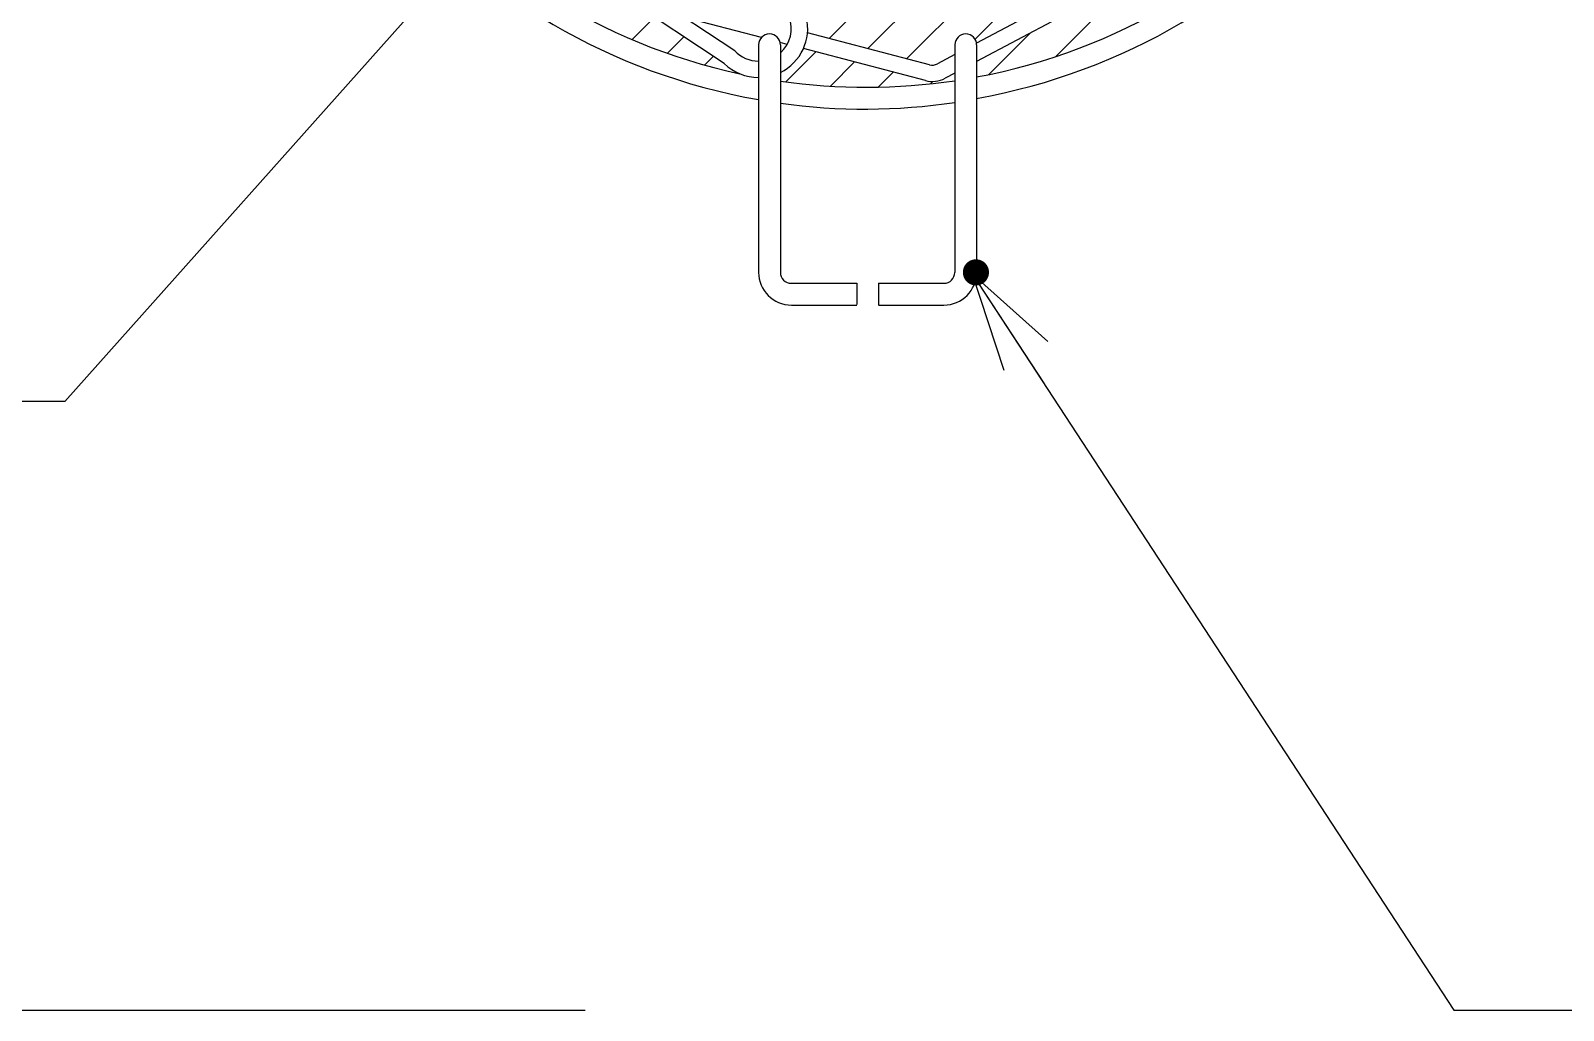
# Model space of a CAD drawing. Extents: x 443 to 1217, y -1921 to -677.
# Drawn here: x 744.28 to 771.67, y -1167.84 to -1150.34 of the extents above; entities that cross this region are included whole.
import ezdxf

# ---------------------------------------------------------------- set-up
doc = ezdxf.new("R2010")
doc.units = 0
doc.header["$MEASUREMENT"] = 0
doc.layers.get('0').update_dxf_attribs({"linetype": 'CONTINUOUS'})
doc.layers.add('3', color=8, linetype='CONTINUOUS')

# ---------------------------------------------------------------- blocks, each defined once
blk = doc.blocks.new('OPEN330A')
at = {"color": 0}
for q in [(30, 8.0385), (30, -8.0385), (40, 0)]:
    blk.add_line((0, 0), q, dxfattribs=at)
blk = doc.blocks.new('NEGDOTSMALL')
at = {"color": 0, "const_width": 4}
blk.add_lwpolyline([(-2, 0, 1), (2, 0, 1), (-2, 0)], format="xyb", dxfattribs=at)

msp = doc.modelspace()

# ---------------------------------------------------------------- linework, layer by layer
at = {"color": 8, "linetype": 'Continuous'}
for p, q in [((758.548, -1150.479), (769.346, -1139.681)), ((759.241, -1150.661), (769.591, -1140.311)), ((759.934, -1150.842), (769.126, -1141.651)), ((761.157, -1150.494), (768.652, -1143)), ((762.598, -1150.803), (764.009, -1149.392)), ((755.028, -1150.501), (755.428, -1150.101)), ((761.4, -1151.126), (762.143, -1150.383)), ((755.659, -1150.745), (755.954, -1150.45)), ((756.323, -1150.955), (756.48, -1150.798)), ((757.773, -1151.255), (758.309, -1150.719)), ((758.57, -1151.332), (759.002, -1150.9)), ((759.427, -1151.35), (759.695, -1151.082)), ((760.361, -1151.291), (760.403, -1151.248))]:
    msp.add_line(p, q, dxfattribs=at)
at = {"color": 7, "linetype": 'Continuous'}
for p, q in [((752.424, -1148.513), (744.892, -1156.969)), ((761.106, -1154.684), (769.715, -1167.844)), ((744.892, -1156.969), (726.099, -1156.969)), ((720.586, -1167.844), (754.189, -1167.844)), ((769.715, -1167.844), (802.999, -1167.844))]:
    msp.add_line(p, q, dxfattribs=at)
at = {"layer": '3', "color": 3, "linetype": 'Continuous'}
for p, q in [((756.862, -1150.7), (750.775, -1146.672)), ((756.674, -1150.926), (750.614, -1146.915)), ((767.03, -1147.456), (761.182, -1150.563)), ((767.167, -1147.714), (761.184, -1150.892)), ((757.337, -1150.464), (755.961, -1150.104)), ((760.344, -1150.95), (758.162, -1150.378)), ((757.289, -1150.593), (757.289, -1154.659)), ((757.799, -1150.585), (757.674, -1150.552)), ((757.678, -1150.593), (757.678, -1154.659)), ((760.27, -1151.232), (758.088, -1150.661)), ((760.795, -1150.593), (760.795, -1154.659)), ((761.184, -1150.593), (761.184, -1154.659)), ((760.795, -1150.768), (760.485, -1150.933)), ((760.795, -1151.099), (760.622, -1151.191)), ((757.873, -1154.854), (759.042, -1154.854)), ((759.042, -1154.854), (759.042, -1155.232)), ((759.431, -1154.854), (759.431, -1155.239)), ((759.431, -1154.854), (760.6, -1154.854)), ((757.873, -1155.244), (759.042, -1155.244)), ((759.431, -1155.244), (760.6, -1155.244))]:
    msp.add_line(p, q, dxfattribs=at)
for centre, radius, start, end in [((759.213, -1140.638), 11.103, 99.9794, 260.0206), ((759.228, -1140.638), 11.087, 280.1613, 79.8387), ((759.213, -1140.638), 10.713, 100.3456, 257.8235), ((759.213, -1140.638), 10.713, 280.6055, 79.3945), ((757.289, -1150.301), 0.877, 296.3878, 90), ((757.289, -1150.301), 0.584, 311.8103, 90), ((757.483, -1150.593), 0.195, 0, 180), ((760.99, -1150.593), 0.195, 0, 180), ((757.289, -1150.301), 0.584, 223.0449, 270), ((757.289, -1150.301), 0.877, 225.5224, 270), ((760.393, -1150.761), 0.195, 255.3253, 297.9807), ((759.216, -1140.583), 10.768, 261.7882, 278.4291), ((760.393, -1150.761), 0.487, 255.3253, 297.9807), ((759.189, -1140.995), 10.747, 261.9199, 278.5952), ((757.873, -1154.659), 0.584, 180, 270), ((757.873, -1154.659), 0.195, 180, 270), ((760.6, -1154.659), 0.584, 270, 0), ((760.6, -1154.659), 0.195, 270, 0)]:
    msp.add_arc(centre, radius, start, end, dxfattribs=at)

# ---------------------------------------------------------------- block references
at = {"color": 7, "linetype": 'Continuous', "yscale": 0.05843603243154152, "zscale": 0.05843603243154152}
for name, p, xscale, rotation in [('OPEN330A', (761.106, -1154.684), -0.05843603243154153, 123.1914781638857), ('NEGDOTSMALL', (761.172, -1154.659), -0.05843603243154152, 218.213564422163)]:
    msp.add_blockref(name, p, dxfattribs=dict(at, xscale=xscale, rotation=rotation))

doc.saveas('drawing.dxf')
